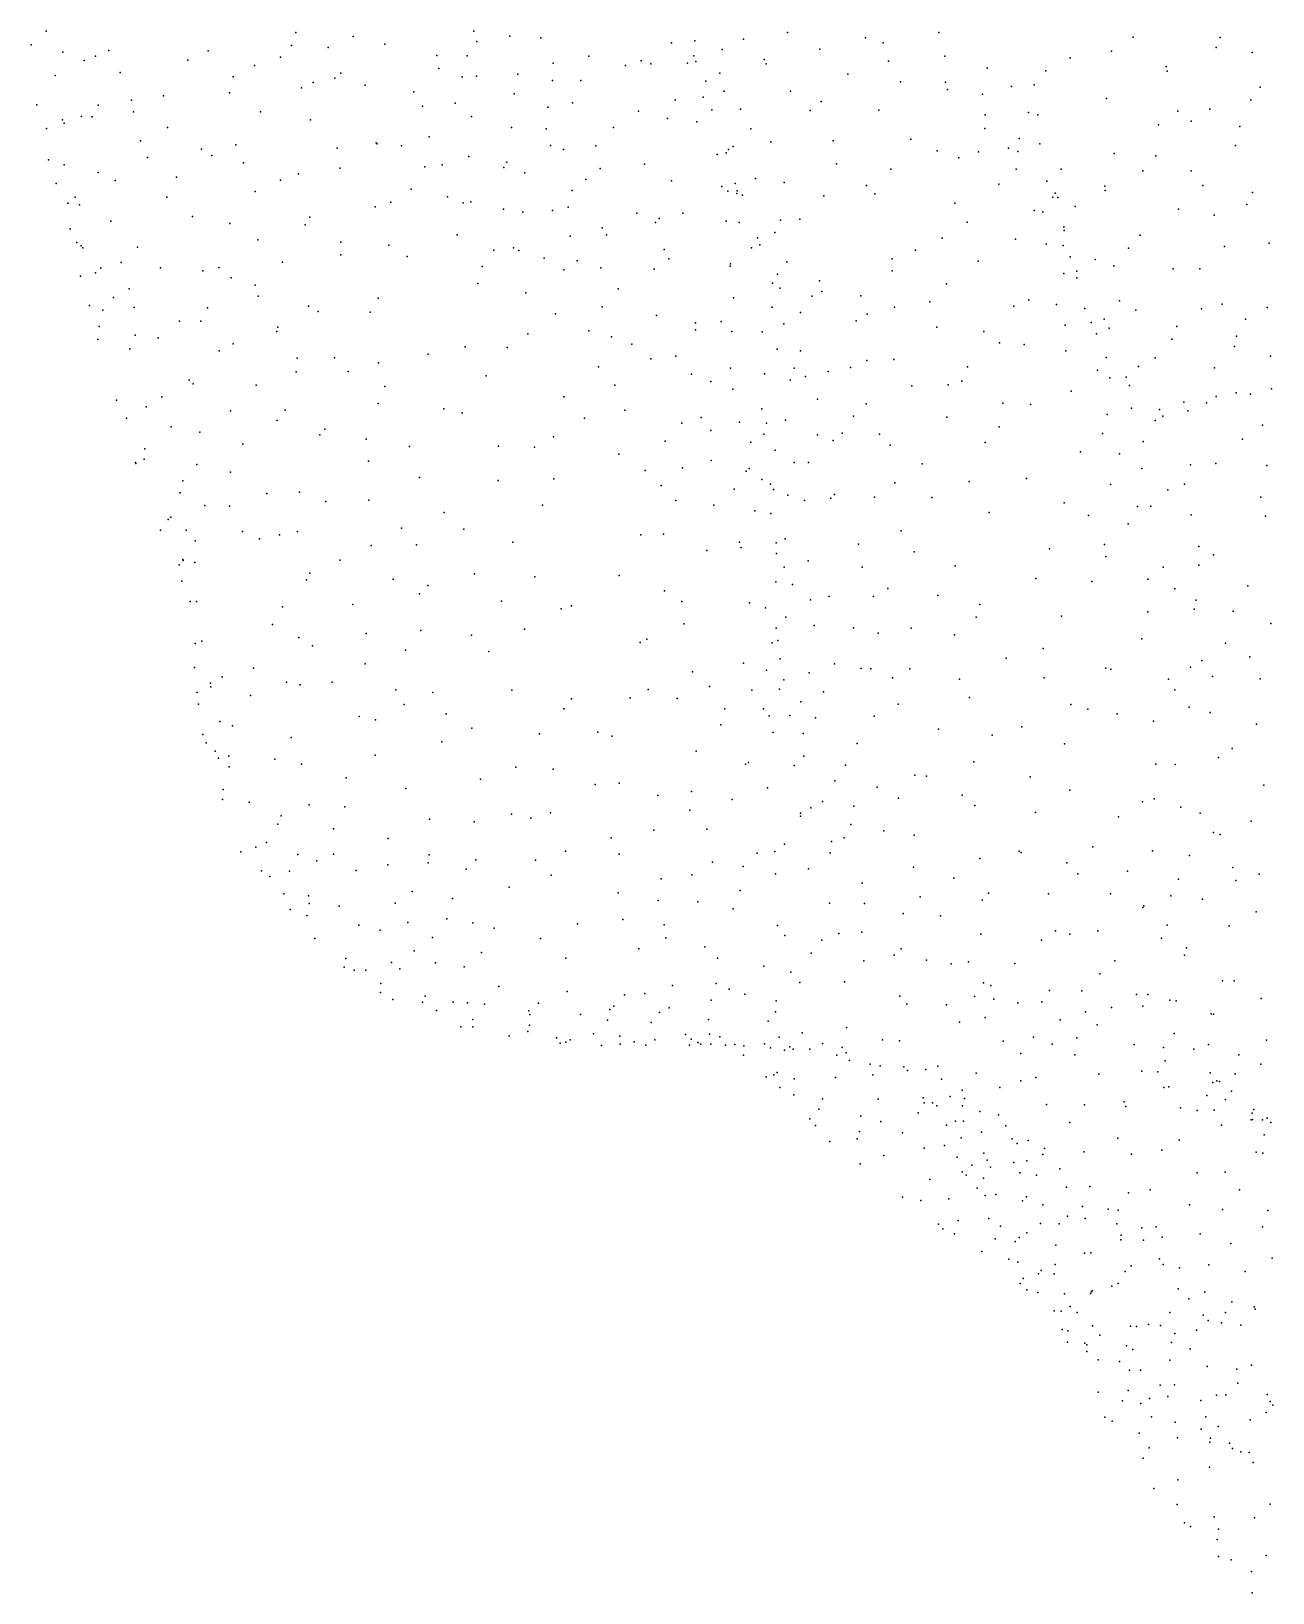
# Model space of a CAD drawing. Header units: metres. Extents: x -25 to 25, y -27.8 to 27.8.
# Drawn here: x -4.417 to -1.952, y -12.569 to -9.468 of the extents above; entities that cross this region are included whole.
import ezdxf

# ---------------------------------------------------------------- set-up
doc = ezdxf.new("R2010")
doc.units = ezdxf.units.M

msp = doc.modelspace()

# ---------------------------------------------------------------- linework, layer by layer
for p in [(-4.3876, -9.4683, 20.7551), (-3.8917, -9.4708, 19.3199), (-3.7782, -9.4786, 19.1285), (-3.5387, -9.4685, 21.5675), (-3.4673, -9.4782, 21.642), (-3.4056, -9.4817, 21.7058), (-3.0997, -9.4876, 17.2852), (-3.0029, -9.4841, 22.0838), (-2.9158, -9.4708, 22.1045), (-2.7607, -9.4814, 22.0774), (-2.615, -9.4711, 16.3573), (-2.2295, -9.4799, 15.8585), (-2.0563, -9.4809, 22.8382), (-4.4174, -9.4954, 20.4163), (-4.3548, -9.5098, 20.2277), (-4.2895, -9.5175, 20.0811), (-4.2635, -9.5068, 21.0222), (-4.066, -9.5072, 19.7431), (-3.9003, -9.4968, 21.3434), (-3.8278, -9.5005, 19.2377), (-3.7149, -9.4938, 19.0415), (-3.6117, -9.5167, 18.8338), (-3.5519, -9.5172, 18.6801), (-3.5324, -9.4887, 18.5625), (-3.3104, -9.518, 21.8025), (-3.1462, -9.4916, 22.0077), (-3.1017, -9.5173, 17.4677), (-3.0456, -9.5044, 16.9976), (-2.8515, -9.5039, 22.05), (-2.7259, -9.4914, 16.4776), (-2.6031, -9.5181, 22.0262), (-2.2724, -9.5076, 15.9465), (-2.0642, -9.5003, 15.6709), (-1.9929, -9.5103, 15.6099), (-4.3121, -9.5264, 20.9044), (-4.1065, -9.5258, 21.1903), (-3.9738, -9.5362, 19.5919), (-3.9226, -9.5197, 19.4758), (-3.6079, -9.542, 21.4567), (-3.3811, -9.5319, 18.0897), (-3.2376, -9.5366, 17.8608), (-3.2065, -9.5269, 21.9054), (-3.1867, -9.5331, 17.772), (-3.1145, -9.5315, 17.6209), (-3.0976, -9.5282, 17.3757), (-2.9621, -9.5245, 16.7858), (-2.9583, -9.5329, 21.9937), (-2.7153, -9.5278, 22.0027), (-2.5194, -9.5414, 22.1239), (-2.4025, -9.5469, 22.3919), (-2.3543, -9.5212, 22.5389), (-2.1637, -9.5383, 22.7607), (-2.1614, -9.5479, 15.8294), (-4.3697, -9.556, 20.7594), (-4.2407, -9.5501, 19.9763), (-4.0162, -9.5586, 21.242), (-3.881, -9.5804, 21.3262), (-3.8576, -9.5702, 19.4094), (-3.8145, -9.5614, 19.2991), (-3.8023, -9.5517, 21.3692), (-3.7542, -9.5751, 19.221), (-3.5614, -9.5587, 18.769), (-3.5335, -9.5573, 21.5095), (-3.4513, -9.5536, 18.355), (-3.3824, -9.5659, 21.6533), (-3.3258, -9.5659, 21.7167), (-3.0775, -9.5673, 17.1475), (-3.0501, -9.5518, 21.9595), (-2.7958, -9.5536, 21.974), (-2.6913, -9.5685, 16.4808), (-2.6018, -9.5692, 21.9529), (-2.4707, -9.5781, 22.2092), (-2.4257, -9.5749, 16.2367), (-1.9769, -9.5792, 22.906), (-4.2182, -9.6055, 21.0455), (-4.1546, -9.5967, 19.8639), (-4.024, -9.5909, 19.7081), (-3.6579, -9.5885, 19.0567), (-3.5754, -9.6114, 18.8717), (-3.4583, -9.5929, 18.4692), (-3.3423, -9.6102, 18.072), (-3.1387, -9.6043, 21.8235), (-3.0831, -9.5995, 17.5733), (-3.0415, -9.5875, 17.0563), (-2.9096, -9.587, 16.73), (-2.8486, -9.6079, 16.6746), (-2.5982, -9.5837, 16.4026), (-2.5283, -9.5931, 22.0466), (-2.2824, -9.6018, 16.0557), (-1.9958, -9.6042, 15.6815), (-4.406, -9.6145, 20.3855), (-4.3175, -9.6375, 20.8417), (-4.2962, -9.6385, 20.1027), (-4.2845, -9.615, 20.9261), (-4.2146, -9.6283, 19.9419), (-3.9618, -9.6284, 21.2465), (-3.6403, -9.6172, 21.4136), (-3.5428, -9.6379, 21.45), (-3.3915, -9.619, 18.2116), (-3.2116, -9.6272, 21.7512), (-3.1539, -9.6415, 17.8076), (-3.0658, -9.6246, 17.2917), (-3.0087, -9.6232, 16.9636), (-2.8704, -9.6259, 21.8786), (-2.7343, -9.6248, 16.5653), (-2.523, -9.6346, 16.3864), (-2.4368, -9.6299, 16.3035), (-2.4188, -9.6345, 22.307), (-2.1408, -9.627, 15.875), (-2.0769, -9.6228, 15.7946), (-4.3872, -9.6613, 20.6158), (-4.3552, -9.6439, 20.7299), (-4.3522, -9.6508, 20.2625), (-4.1471, -9.6594, 21.0906), (-3.8628, -9.6441, 19.5242), (-3.4637, -9.6592, 18.6099), (-3.3947, -9.6623, 21.5523), (-3.2612, -9.6597, 17.9863), (-3.0958, -9.6483, 17.693), (-2.9884, -9.6623, 21.8231), (-2.5239, -9.6617, 21.9556), (-2.1788, -9.6542, 22.7364), (-2.114, -9.6467, 22.7903), (-2.0171, -9.6575, 22.8628), (-4.2002, -9.6856, 21.0145), (-4.0792, -9.7022, 21.1265), (-4.0108, -9.6941, 21.1848), (-3.81, -9.7007, 19.4809), (-3.7324, -9.6902, 21.3348), (-3.7306, -9.692, 19.3396), (-3.6823, -9.6956, 19.2629), (-3.627, -9.6782, 19.0816), (-3.3864, -9.695, 18.366), (-3.3606, -9.703, 18.2658), (-3.2962, -9.6958, 21.6135), (-3.033, -9.7031, 17.2703), (-3.0235, -9.697, 17.1323), (-2.9488, -9.6877, 16.8957), (-2.825, -9.6856, 16.7117), (-2.6704, -9.6825, 21.8194), (-2.477, -9.7006, 21.8824), (-2.4557, -9.6814, 22.0808), (-2.4147, -9.6921, 22.1953), (-2.0259, -9.6955, 15.7986), (-4.3831, -9.7234, 20.4058), (-4.3521, -9.7337, 20.6553), (-4.1862, -9.7191, 19.9183), (-4.0589, -9.7152, 19.7753), (-3.9962, -9.7298, 19.7168), (-3.6013, -9.7335, 21.3714), (-3.5484, -9.7173, 18.9156), (-3.4731, -9.7285, 18.7427), (-3.1994, -9.732, 17.96), (-3.0551, -9.7128, 21.7533), (-3.0373, -9.7098, 17.404), (-2.8185, -9.7318, 21.787), (-2.6186, -9.7059, 16.5258), (-2.5753, -9.7199, 21.8075), (-2.5361, -9.7076, 16.4637), (-2.458, -9.7071, 21.9833), (-2.2669, -9.7114, 16.159), (-2.1839, -9.716, 16.0396), (-4.2843, -9.7491, 20.0972), (-4.2507, -9.7647, 20.8899), (-4.1289, -9.7584, 21.0517), (-3.9221, -9.7637, 19.647), (-3.8866, -9.7512, 21.2316), (-3.8038, -9.7405, 21.2724), (-3.6359, -9.7375, 19.2013), (-3.4787, -9.7392, 21.4268), (-3.4375, -9.7495, 18.6029), (-3.3163, -9.7625, 18.2208), (-3.2877, -9.741, 18.1346), (-3.1461, -9.7656, 21.6432), (-2.9792, -9.7609, 17.0601), (-2.7106, -9.742, 16.6403), (-2.4616, -9.7424, 16.4304), (-2.4006, -9.7661, 21.8335), (-2.3722, -9.7423, 22.3754), (-2.2102, -9.7452, 22.6778), (-2.1142, -9.7458, 15.9654), (-4.3679, -9.7707, 20.476), (-3.9726, -9.7866, 21.1599), (-3.6627, -9.782, 19.3386), (-3.5905, -9.7973, 19.139), (-3.3431, -9.7847, 18.3355), (-3.046, -9.7768, 21.6878), (-3.0339, -9.7861, 17.6992), (-3.0198, -9.7707, 17.5252), (-3.0164, -9.7908, 17.6132), (-3.0154, -9.785, 17.3556), (-3.0053, -9.7935, 17.2456), (-2.9224, -9.7684, 21.727), (-2.8432, -9.7952, 16.836), (-2.759, -9.7749, 16.7136), (-2.7424, -9.791, 21.7289), (-2.4961, -9.7718, 21.7991), (-2.3885, -9.7976, 22.0749), (-2.384, -9.7901, 21.9248), (-2.2856, -9.776, 16.2581), (-2.2846, -9.7844, 22.5744), (-2.0912, -9.7744, 22.7873), (-1.9923, -9.7883, 22.8637), (-4.345, -9.8099, 20.5882), (-4.3304, -9.798, 20.2623), (-4.3216, -9.8131, 20.6708), (-4.1482, -9.7979, 19.8822), (-3.7341, -9.8172, 21.2612), (-3.7036, -9.8076, 19.4333), (-3.5597, -9.8089, 19.0588), (-3.5445, -9.8073, 21.3564), (-3.4797, -9.8217, 18.8602), (-3.441, -9.8278, 18.7188), (-3.3824, -9.824, 18.5124), (-3.3509, -9.8174, 18.4158), (-2.5832, -9.8098, 21.7098), (-2.4261, -9.824, 21.7223), (-2.4088, -9.8271, 16.4635), (-2.3791, -9.7987, 22.2837), (-2.3445, -9.8161, 22.4071), (-2.1394, -9.8214, 16.0859), (-2.0032, -9.8125, 15.8796), (-4.259, -9.8453, 20.0666), (-4.0974, -9.8361, 21.0326), (-4.0229, -9.8503, 19.7589), (-3.8731, -9.8526, 21.1896), (-3.8643, -9.8376, 19.6023), (-3.2839, -9.8587, 18.3126), (-3.2151, -9.8295, 18.1139), (-3.1775, -9.8484, 21.563), (-3.1707, -9.84, 18.0403), (-3.1234, -9.8295, 17.9511), (-3.0372, -9.8453, 17.8267), (-3.0114, -9.8479, 21.6468), (-2.9296, -9.8433, 17.0524), (-2.8913, -9.8417, 16.9535), (-2.5587, -9.8472, 16.6046), (-2.3669, -9.8567, 21.8694), (-2.0681, -9.8333, 15.9949), (-4.3401, -9.8607, 20.3789), (-4.3269, -9.8877, 20.518), (-3.9676, -9.8828, 19.6993), (-3.8027, -9.8869, 19.5505), (-3.5716, -9.8726, 19.1809), (-3.347, -9.8754, 21.4229), (-3.2752, -9.8724, 21.4753), (-2.9755, -9.8785, 17.5062), (-2.9408, -9.8681, 17.1348), (-2.6087, -9.8794, 16.6704), (-2.4627, -9.8809, 21.6725), (-2.3662, -9.8637, 22.1816), (-2.215, -9.8735, 22.6039), (-1.9589, -9.8892, 22.839), (-4.3181, -9.8945, 20.3028), (-4.3152, -9.8987, 20.6072), (-4.2062, -9.8969, 19.9705), (-3.8024, -9.9124, 21.1876), (-3.7074, -9.8933, 19.4475), (-3.6712, -9.9154, 21.2316), (-3.4991, -9.9032, 18.9979), (-3.4599, -9.8986, 21.3283), (-3.449, -9.9035, 18.8454), (-3.3988, -9.9189, 18.7176), (-3.1604, -9.9015, 18.1234), (-3.1516, -9.9205, 21.5233), (-2.9872, -9.8981, 17.6979), (-2.9704, -9.8923, 17.4211), (-2.7076, -9.9202, 21.65), (-2.6617, -9.9033, 16.7426), (-2.4017, -9.8914, 16.5234), (-2.3684, -9.894, 21.7829), (-2.3544, -9.9161, 22.0711), (-2.3046, -9.9216, 16.4575), (-2.2383, -9.899, 16.3442), (-2.0478, -9.8957, 22.7678), (-4.2896, -9.9481, 20.165), (-4.2789, -9.9387, 20.6936), (-4.2391, -9.9274, 20.0474), (-4.1606, -9.9382, 20.8984), (-4.0766, -9.944, 19.8227), (-4.0449, -9.9375, 21.0143), (-3.9182, -9.9267, 21.1222), (-3.5218, -9.9356, 21.2686), (-3.3599, -9.9419, 18.6428), (-3.3336, -9.9239, 18.5494), (-3.2862, -9.9378, 21.4154), (-3.1801, -9.9406, 18.2323), (-3.0293, -9.9349, 21.5792), (-3.0289, -9.9299, 17.9149), (-2.9357, -9.9504, 21.6063), (-2.9172, -9.9261, 17.224), (-2.7077, -9.9442, 16.8351), (-2.5367, -9.9247, 21.6587), (-2.3672, -9.9492, 21.6915), (-2.3408, -9.9447, 22.1926), (-2.2679, -9.9339, 22.4705), (-2.1497, -9.9402, 16.2479), (-2.097, -9.9403, 16.1633), (-4.3197, -9.9546, 20.3946), (-4.2232, -9.98, 20.7751), (-4.0202, -9.9578, 19.7531), (-3.9729, -9.9722, 21.0534), (-3.5308, -9.9692, 19.162), (-3.2518, -9.9798, 18.4694), (-2.9453, -9.9685, 17.5275), (-2.9311, -9.9787, 17.3772), (-2.8523, -9.9642, 17.0843), (-2.5998, -9.9698, 16.7523), (-2.3411, -9.9578, 16.5334), (-4.3019, -10.0129, 20.3313), (-4.2542, -9.9969, 20.1037), (-3.9665, -9.9942, 19.696), (-3.8667, -10.0144, 19.6005), (-3.7282, -9.9986, 21.1721), (-3.4352, -9.9879, 18.895), (-3.0231, -9.9978, 18.011), (-2.8674, -9.9944, 17.1636), (-2.8474, -9.9854, 21.6163), (-2.7702, -9.9936, 16.9632), (-2.6327, -10.0056, 21.6319), (-2.4663, -10.0139, 16.6903), (-2.4363, -10.0018, 21.6458), (-2.3815, -10.0112, 16.617), (-2.2565, -10.0034, 16.4961), (-2.0524, -10.0101, 22.6894), (-4.2755, -10.022, 20.6179), (-4.2131, -10.0166, 20.0199), (-4.123, -10.0437, 20.8725), (-4.0808, -10.044, 19.8304), (-4.0675, -10.0176, 20.9424), (-3.8475, -10.0249, 21.1032), (-3.7444, -10.0259, 19.4864), (-3.3761, -10.0296, 21.2828), (-3.2834, -10.0157, 18.5873), (-3.1755, -10.0329, 18.3978), (-3.0473, -10.0448, 18.1541), (-2.9458, -10.016, 17.6907), (-2.89, -10.0269, 17.313), (-2.7795, -10.0436, 17.0518), (-2.7574, -10.0303, 21.6159), (-2.7032, -10.0163, 16.9069), (-2.3254, -10.0187, 22.0966), (-2.2871, -10.0399, 22.3029), (-2.2242, -10.022, 22.4554), (-2.0932, -10.0193, 16.2552), (-2.0061, -10.0403, 16.1475), (-1.9634, -10.0171, 16.061), (-4.2826, -10.0543, 20.5332), (-4.2108, -10.0718, 20.717), (-3.9297, -10.0645, 21.0298), (-3.9279, -10.056, 19.6421), (-3.4311, -10.0694, 18.9355), (-3.3104, -10.0633, 18.6995), (-3.265, -10.0754, 21.3258), (-3.0984, -10.0614, 21.455), (-3.0981, -10.0471, 18.2526), (-3.0259, -10.0643, 21.5075), (-2.9661, -10.0652, 17.8599), (-2.9226, -10.0496, 17.5455), (-2.6193, -10.0561, 16.8554), (-2.5255, -10.0648, 16.7832), (-2.3641, -10.0521, 21.6682), (-2.3124, -10.0467, 21.9829), (-2.3019, -10.0694, 21.891), (-2.2769, -10.0581, 16.5717), (-2.1428, -10.0543, 22.557), (-2.0238, -10.074, 16.223), (-4.2851, -10.0804, 20.4399), (-4.2218, -10.099, 20.0637), (-4.1651, -10.0773, 20.7924), (-4.0439, -10.103, 19.7791), (-4.0162, -10.0892, 20.9347), (-3.5556, -10.0948, 19.1757), (-3.4724, -10.0961, 19.0774), (-3.2245, -10.0895, 18.5925), (-2.9359, -10.0995, 17.7542), (-2.8896, -10.1031, 17.4385), (-2.4945, -10.0872, 21.6448), (-2.4457, -10.09, 16.7402), (-2.3627, -10.1027, 16.6851), (-2.1527, -10.0796, 16.4546), (-2.0279, -10.0944, 22.6533), (-3.8894, -10.1174, 19.587), (-3.8155, -10.1167, 21.0654), (-3.7277, -10.1267, 21.102), (-3.6292, -10.1093, 19.3055), (-3.2911, -10.135, 21.2676), (-3.187, -10.1187, 21.3546), (-3.1376, -10.1132, 18.481), (-3.029, -10.137, 18.2598), (-2.9022, -10.137, 17.5585), (-2.7904, -10.1362, 21.5934), (-2.7584, -10.122, 17.1017), (-2.7044, -10.12, 21.6204), (-2.5585, -10.1349, 16.872), (-2.2831, -10.1159, 22.0627), (-2.2189, -10.1341, 22.3242), (-2.1857, -10.1168, 22.4111), (-2.0675, -10.1366, 16.3887), (-1.9565, -10.1137, 16.179), (-4.104, -10.1611, 19.8729), (-4.0957, -10.1683, 20.8159), (-3.8915, -10.1446, 21.0108), (-3.7878, -10.144, 19.4749), (-3.5142, -10.1526, 21.1646), (-3.1062, -10.149, 21.3969), (-3.0677, -10.1636, 18.433), (-2.961, -10.1485, 17.885), (-2.9106, -10.1609, 17.6776), (-2.8801, -10.1538, 21.5572), (-2.8346, -10.1437, 17.3396), (-2.5695, -10.1633, 21.6363), (-2.2999, -10.1413, 21.8459), (-2.2758, -10.1566, 21.9614), (-2.2428, -10.1554, 16.6312), (-4.2479, -10.2008, 20.4444), (-4.1582, -10.1944, 19.9542), (-3.9708, -10.1709, 19.6598), (-3.715, -10.174, 19.381), (-3.3598, -10.1944, 18.9338), (-3.2587, -10.1709, 18.7532), (-3.0245, -10.1789, 18.3382), (-2.8563, -10.1987, 17.487), (-2.6685, -10.1726, 17.028), (-2.5965, -10.1705, 16.9398), (-2.3521, -10.1829, 16.746), (-2.2365, -10.1717, 22.1859), (-2.0645, -10.1938, 16.4665), (-2.0246, -10.1866, 22.5956), (-1.9964, -10.1891, 16.3562), (-1.9547, -10.1781, 16.2673), (-4.1893, -10.2143, 20.0388), (-4.0217, -10.2218, 20.8576), (-3.9129, -10.2206, 20.959), (-3.7286, -10.2077, 21.0547), (-3.598, -10.2182, 21.1022), (-3.5616, -10.2263, 19.1956), (-3.2389, -10.2207, 21.2519), (-2.9669, -10.2182, 21.4728), (-2.7597, -10.2082, 17.2265), (-2.4882, -10.2065, 21.6467), (-2.4328, -10.2095, 16.8232), (-2.2807, -10.229, 16.7322), (-2.2323, -10.2168, 22.0853), (-2.177, -10.2191, 22.2896), (-2.1287, -10.2049, 16.5641), (-2.1208, -10.2218, 22.4169), (-2.0839, -10.2061, 22.5079), (-4.2285, -10.2368, 20.1522), (-4.1395, -10.2538, 20.6718), (-3.9287, -10.2415, 19.5883), (-3.8344, -10.2586, 20.9819), (-3.3187, -10.2366, 21.2051), (-3.1252, -10.2463, 18.6497), (-3.0872, -10.2356, 21.3802), (-3.0677, -10.2614, 18.5807), (-3.0108, -10.2445, 18.4374), (-2.9573, -10.2464, 18.103), (-2.9197, -10.2406, 17.773), (-2.7844, -10.2324, 17.3101), (-2.5993, -10.2346, 17.0064), (-2.495, -10.2538, 16.9142), (-2.1853, -10.2414, 22.2015), (-2.1706, -10.2325, 16.6357), (-1.9724, -10.2508, 16.4107), (-4.0826, -10.2644, 20.7551), (-3.9973, -10.2882, 19.6477), (-3.8442, -10.2698, 19.4753), (-3.752, -10.2784, 19.3644), (-3.6665, -10.2929, 19.269), (-3.4895, -10.2921, 19.0951), (-3.38, -10.2735, 18.9936), (-3.1587, -10.282, 21.3058), (-2.9887, -10.2841, 18.3661), (-2.9628, -10.2681, 18.2221), (-2.8558, -10.2695, 17.5447), (-2.8248, -10.2807, 21.5583), (-2.807, -10.2661, 17.39), (-2.733, -10.2684, 21.5921), (-2.7115, -10.2901, 17.1941), (-2.5232, -10.2852, 21.6417), (-2.2901, -10.2669, 21.8021), (-2.2093, -10.2827, 21.9932), (-2.0119, -10.2782, 16.5101), (-4.2102, -10.3243, 20.2096), (-4.1929, -10.3177, 20.0993), (-4.1921, -10.2973, 20.5096), (-3.7478, -10.3217, 20.9956), (-3.4177, -10.2942, 21.1473), (-3.2508, -10.3084, 21.2197), (-3.067, -10.3207, 21.3793), (-2.9399, -10.3, 17.9141), (-2.9026, -10.3244, 21.4977), (-2.8742, -10.3246, 17.6262), (-2.3339, -10.3032, 21.7029), (-2.2564, -10.3071, 16.7652), (-4.2099, -10.3269, 20.3586), (-4.0883, -10.3287, 20.6934), (-4.0219, -10.3441, 20.7691), (-3.6467, -10.3542, 21.0211), (-3.198, -10.3403, 18.8019), (-3.1239, -10.3353, 18.7201), (-2.9978, -10.342, 18.5203), (-2.9918, -10.3363, 21.4364), (-2.6485, -10.3274, 17.1431), (-2.2118, -10.3366, 21.8778), (-2.1152, -10.3291, 22.3215), (-2.0649, -10.3267, 22.4222), (-1.9639, -10.3305, 22.5454), (-4.1217, -10.3847, 20.5687), (-4.1165, -10.3613, 19.9244), (-3.9498, -10.3862, 20.8231), (-3.8849, -10.3835, 19.4457), (-3.4905, -10.3607, 21.079), (-3.3795, -10.3572, 19.0067), (-3.1664, -10.37, 21.2771), (-3.0215, -10.3773, 18.6205), (-2.9669, -10.3581, 18.3311), (-2.9491, -10.3679, 18.192), (-2.9431, -10.3782, 17.9607), (-2.7025, -10.3653, 17.2432), (-2.5548, -10.3623, 17.0577), (-2.4408, -10.3565, 16.94), (-2.2743, -10.368, 21.786), (-2.1601, -10.379, 22.0919), (-2.1275, -10.3674, 16.7186), (-4.0727, -10.4102, 19.7596), (-4.0234, -10.4111, 19.6443), (-3.8322, -10.4021, 19.3619), (-3.7467, -10.3992, 19.2713), (-3.4023, -10.4092, 21.1072), (-3.1371, -10.4, 18.7798), (-3.062, -10.4095, 18.7132), (-2.9147, -10.3893, 17.7719), (-2.8819, -10.4, 17.6838), (-2.8294, -10.3957, 21.5435), (-2.8225, -10.3883, 17.5094), (-2.7432, -10.3935, 21.5794), (-2.6293, -10.3942, 21.6231), (-2.366, -10.4047, 16.9136), (-2.2203, -10.412, 16.8066), (-2.1941, -10.4112, 21.8426), (-1.9756, -10.3937, 16.599), (-4.1457, -10.438, 20.053), (-4.1399, -10.4334, 20.4469), (-3.5971, -10.4239, 21.0118), (-2.9805, -10.4206, 18.5543), (-2.949, -10.4261, 18.4696), (-2.5154, -10.4236, 21.6421), (-2.3178, -10.4299, 21.7004), (-2.239, -10.4467, 21.7656), (-2.1138, -10.4283, 22.1876), (-1.9666, -10.4309, 22.4549), (-4.1604, -10.459, 20.2122), (-4.1098, -10.4591, 19.9152), (-4.092, -10.48, 20.5354), (-3.9981, -10.4616, 19.569), (-3.9644, -10.4761, 20.735), (-3.9245, -10.4685, 19.4503), (-3.8885, -10.4614, 20.8314), (-3.6824, -10.4552, 19.1795), (-3.5583, -10.4572, 19.095), (-3.2069, -10.4684, 18.8751), (-3.162, -10.467, 21.255), (-2.9203, -10.4761, 17.7964), (-2.69, -10.4602, 17.2985), (-3.7423, -10.4895, 20.9173), (-3.6522, -10.4882, 20.9743), (-3.4611, -10.4827, 21.0422), (-3.0755, -10.4995, 18.7434), (-3.0107, -10.4826, 21.3857), (-3.0074, -10.4933, 18.6396), (-2.9381, -10.4844, 18.363), (-2.9376, -10.5051, 18.1745), (-2.7745, -10.4865, 21.5517), (-2.6643, -10.5017, 21.5942), (-2.3952, -10.4961, 21.6511), (-2.2859, -10.4875, 16.9063), (-2.0991, -10.4915, 16.7717), (-2.0698, -10.5081, 22.2072), (-4.1239, -10.5279, 20.2869), (-4.1163, -10.5174, 20.3915), (-4.1157, -10.5192, 19.9799), (-4.0928, -10.5235, 19.8603), (-3.8037, -10.5186, 19.2785), (-2.9225, -10.5327, 21.4337), (-2.8747, -10.5202, 17.6832), (-2.7673, -10.5322, 17.4481), (-2.5827, -10.53, 17.2022), (-2.2838, -10.5113, 21.6769), (-2.1694, -10.5323, 16.8457), (-2.0991, -10.5288, 22.0997), (-4.1181, -10.5601, 20.1271), (-3.8707, -10.5577, 19.3398), (-3.8642, -10.5441, 20.795), (-3.6984, -10.5564, 19.166), (-3.63, -10.5691, 19.1141), (-3.5371, -10.546, 19.0596), (-3.4172, -10.5516, 18.9882), (-3.2502, -10.549, 21.1555), (-2.9386, -10.5618, 18.3162), (-2.9055, -10.5671, 17.7766), (-2.4226, -10.5548, 17.0566), (-2.3114, -10.5611, 16.9733), (-2.2004, -10.556, 21.7296), (-2.0014, -10.5693, 16.75), (-4.1019, -10.6003, 19.9266), (-4.0889, -10.6003, 20.3792), (-3.6464, -10.5851, 20.928), (-3.4837, -10.5999, 19.0093), (-3.1598, -10.5796, 18.8224), (-3.1255, -10.6006, 21.2419), (-2.9913, -10.6036, 18.5689), (-2.8701, -10.5974, 21.4497), (-2.8328, -10.5909, 17.627), (-2.7448, -10.5907, 21.5321), (-2.7163, -10.5748, 17.3922), (-2.6173, -10.5886, 21.5959), (-2.1462, -10.5755, 21.8465), (-2.1044, -10.598, 21.9903), (-3.9182, -10.6115, 20.6927), (-3.7787, -10.6068, 20.8284), (-3.3648, -10.6155, 21.0575), (-3.3448, -10.6095, 18.9472), (-2.9594, -10.6132, 18.4718), (-2.9188, -10.6315, 17.8603), (-2.5407, -10.6319, 21.6019), (-2.5334, -10.6065, 17.1982), (-2.3713, -10.6299, 17.0599), (-2.2003, -10.6214, 16.928), (-2.1083, -10.6158, 16.852), (-2.0305, -10.6196, 22.1625), (-3.938, -10.646, 19.3984), (-3.7521, -10.6639, 19.1905), (-3.644, -10.6583, 19.1053), (-3.4381, -10.6553, 21.0031), (-3.1216, -10.6453, 18.7807), (-2.9382, -10.6533, 21.379), (-2.8627, -10.6481, 17.71), (-2.7846, -10.6532, 21.4862), (-2.7359, -10.6638, 17.475), (-2.6698, -10.6538, 21.5522), (-1.9558, -10.6442, 22.2704), (-4.0916, -10.6842, 19.813), (-4.0789, -10.6796, 20.2668), (-3.8861, -10.6721, 19.3191), (-3.8586, -10.6889, 20.6909), (-3.6745, -10.697, 20.8509), (-3.543, -10.6673, 19.0391), (-3.2079, -10.6821, 21.144), (-3.1951, -10.6754, 18.8516), (-2.9458, -10.6828, 18.3503), (-2.9349, -10.6782, 18.2154), (-2.5841, -10.6668, 17.2839), (-2.4081, -10.6938, 17.1324), (-2.2117, -10.6747, 21.6644), (-2.046, -10.6835, 22.0627), (-3.754, -10.7243, 20.7587), (-3.5089, -10.6996, 20.9462), (-3.0031, -10.7228, 18.5787), (-2.9303, -10.7142, 18.019), (-2.8226, -10.7245, 17.6661), (-2.4811, -10.713, 21.5824), (-2.0927, -10.7179, 16.8689), (-1.9977, -10.7102, 22.1261), (-4.093, -10.7318, 20.017), (-4.038, -10.7502, 20.3295), (-3.9757, -10.7328, 20.4893), (-3.1046, -10.7403, 21.1962), (-2.9573, -10.7367, 21.3237), (-2.9228, -10.7564, 18.0944), (-2.8727, -10.7424, 21.3845), (-2.7691, -10.7337, 17.5571), (-2.7503, -10.7345, 21.4572), (-2.7072, -10.7524, 17.4696), (-2.6724, -10.7345, 21.5012), (-2.5742, -10.7548, 17.3255), (-2.4058, -10.7521, 21.5792), (-2.2837, -10.7329, 17.0571), (-2.2739, -10.735, 21.6332), (-2.1593, -10.7548, 21.7036), (-2.1157, -10.7307, 21.8354), (-2.0719, -10.7493, 21.9293), (-1.9773, -10.754, 16.7801), (-4.0878, -10.781, 19.9058), (-4.0614, -10.7631, 20.2195), (-4.061, -10.7702, 19.6476), (-3.9821, -10.7876, 19.4573), (-3.9106, -10.7606, 19.3535), (-3.8835, -10.7662, 20.6025), (-3.8199, -10.7608, 19.2556), (-3.6935, -10.776, 19.1374), (-3.62, -10.781, 20.8348), (-3.463, -10.7768, 18.9968), (-3.1925, -10.7755, 21.1076), (-3.0706, -10.7695, 18.7063), (-2.9864, -10.777, 18.5159), (-2.9318, -10.7748, 18.2714), (-2.8441, -10.7798, 17.7521), (-2.1464, -10.7761, 16.9397), (-4.0851, -10.8042, 19.8032), (-3.6771, -10.805, 20.7752), (-3.36, -10.8139, 20.9803), (-3.3445, -10.7937, 18.9464), (-3.2282, -10.7917, 18.8908), (-3.1349, -10.7934, 18.7739), (-3.0404, -10.8137, 21.2149), (-2.9632, -10.8137, 18.4311), (-2.8893, -10.7999, 17.9218), (-2.6959, -10.8043, 21.4479), (-2.5542, -10.7913, 21.5198), (-2.353, -10.8052, 17.1522), (-2.3194, -10.8145, 21.5869), (-2.1179, -10.8103, 21.7803), (-4.043, -10.8389, 19.5805), (-4.018, -10.8477, 20.2454), (-3.7661, -10.829, 19.2058), (-3.734, -10.8354, 20.7026), (-3.5933, -10.824, 19.0823), (-3.5425, -10.8519, 20.845), (-3.0482, -10.8457, 18.6687), (-2.9521, -10.8274, 21.2765), (-2.9109, -10.8268, 18.0379), (-2.8601, -10.8319, 17.8217), (-2.7438, -10.828, 17.5557), (-2.4502, -10.8497, 17.2648), (-2.2609, -10.8236, 17.0818), (-2.189, -10.8385, 17.0137), (-2.0761, -10.8212, 21.8644), (-1.9842, -10.8445, 22.0246), (-4.0766, -10.865, 19.8657), (-4.0703, -10.8811, 19.9601), (-3.9015, -10.871, 20.4498), (-3.6019, -10.879, 20.7815), (-3.4081, -10.8632, 18.9801), (-3.292, -10.8603, 18.929), (-3.2641, -10.868, 21.0129), (-2.9444, -10.8607, 18.3374), (-2.8845, -10.8629, 21.3125), (-2.7776, -10.8828, 17.6586), (-2.6156, -10.8544, 21.4604), (-2.509, -10.8661, 17.3292), (-4.0521, -10.8979, 19.6755), (-4.0453, -10.9118, 20.0357), (-4.0251, -10.9075, 20.1436), (-3.9336, -10.9137, 20.3367), (-3.7346, -10.9057, 20.6441), (-3.097, -10.8979, 21.1216), (-2.8834, -10.9076, 18.0204), (-2.3655, -10.8833, 21.5443), (-2.0599, -10.9104, 21.8723), (-2.0327, -10.8926, 16.8462), (-4.0245, -10.929, 19.5989), (-3.8809, -10.9235, 19.3369), (-3.4549, -10.9293, 19.0286), (-3.3811, -10.9334, 20.9042), (-2.9991, -10.9237, 18.5365), (-2.9932, -10.9204, 21.1848), (-2.9027, -10.9261, 18.2475), (-2.8007, -10.9254, 17.7579), (-2.5455, -10.9189, 17.4011), (-2.1845, -10.9238, 17.0395), (-2.1455, -10.9243, 21.6907), (-4.036, -10.9736, 19.9554), (-3.7917, -10.9507, 19.2587), (-3.6733, -10.9717, 19.1655), (-3.5255, -10.9536, 20.781), (-3.2977, -10.9639, 20.9371), (-3.2501, -10.9611, 18.9429), (-2.9554, -10.9708, 18.4442), (-2.8215, -10.9568, 17.8681), (-2.7374, -10.9692, 21.3244), (-2.6626, -10.9456, 21.3775), (-2.6394, -10.9475, 17.5172), (-2.434, -10.9491, 17.3197), (-2.3548, -10.9751, 21.5202), (-1.9698, -10.9653, 16.7719), (-4.0373, -10.9937, 19.855), (-3.9844, -10.9994, 20.1033), (-3.8657, -11.0044, 20.3483), (-3.1733, -10.9858, 18.8649), (-3.1062, -10.9781, 21.0513), (-3.0254, -10.9941, 18.6215), (-2.8464, -10.9975, 18.053), (-2.7842, -11.0067, 17.7938), (-2.695, -10.9913, 17.6203), (-2.569, -10.9849, 21.3994), (-2.5438, -11.0056, 17.4644), (-2.2105, -10.9985, 17.0918), (-2.1875, -10.9923, 21.6258), (-3.9208, -11.0261, 20.2086), (-3.7949, -11.0086, 20.4434), (-3.6265, -11.0326, 20.6296), (-3.4639, -11.0227, 19.0797), (-3.4255, -11.0309, 20.8009), (-3.3865, -11.0201, 19.0351), (-3.1094, -11.0147, 18.7845), (-2.89, -11.0211, 21.1811), (-2.8897, -11.0269, 18.3212), (-2.869, -11.0104, 18.2246), (-2.4229, -11.0193, 21.4497), (-2.2582, -11.0281, 17.1666), (-2.1345, -11.0092, 21.7261), (-2.0959, -11.0212, 21.8034), (-1.995, -11.037, 21.9703), (-3.928, -11.0428, 19.4672), (-3.8172, -11.052, 19.3163), (-3.538, -11.0382, 20.7027), (-3.1812, -11.0546, 20.9552), (-3.0755, -11.0527, 21.0203), (-2.7896, -11.0431, 17.871), (-2.7241, -11.0558, 17.7268), (-2.6642, -11.0643, 21.2856), (-2.0694, -11.0596, 16.8831), (-2.0563, -11.0636, 21.8799), (-4.0013, -11.098, 19.7392), (-3.9714, -11.0883, 19.6021), (-3.95, -11.0794, 20.0656), (-3.7086, -11.0714, 20.4916), (-3.3567, -11.0963, 19.0633), (-3.2659, -11.0697, 18.9932), (-2.9411, -11.0971, 18.4596), (-2.9218, -11.0827, 21.1059), (-2.8311, -11.0999, 21.1539), (-2.8283, -11.0772, 18.1562), (-2.803, -11.0699, 17.9785), (-2.4554, -11.0961, 21.3977), (-2.4517, -11.0988, 17.45), (-2.3096, -11.088, 17.2701), (-2.1911, -11.0959, 17.1094), (-3.8881, -11.1029, 20.1568), (-3.8505, -11.1155, 19.4191), (-3.817, -11.1025, 20.2939), (-3.7092, -11.1234, 19.2651), (-3.6294, -11.1193, 19.2175), (-3.6275, -11.1037, 20.5478), (-3.5347, -11.1136, 19.1672), (-3.416, -11.1144, 20.7383), (-3.25, -11.1021, 20.879), (-3.0643, -11.1182, 18.7523), (-3.0034, -11.1266, 18.6366), (-2.9761, -11.1003, 18.546), (-2.6652, -11.128, 17.7227), (-2.5335, -11.1106, 17.5405), (-2.3608, -11.1198, 17.3674), (-2.1171, -11.1053, 21.7709), (-2.0315, -11.1288, 21.9275), (-3.9602, -11.1357, 19.882), (-3.9437, -11.147, 19.6641), (-3.9045, -11.1361, 19.5115), (-3.7724, -11.1347, 19.3394), (-3.5535, -11.1322, 20.5946), (-3.3851, -11.1438, 19.1278), (-3.1664, -11.151, 18.9548), (-3.1057, -11.1435, 18.8418), (-2.9392, -11.1413, 21.0365), (-2.8736, -11.1314, 18.3557), (-2.7675, -11.1596, 21.1434), (-2.5854, -11.1503, 17.64), (-2.3392, -11.1417, 21.4935), (-2.2403, -11.1361, 21.5954), (-2.1393, -11.152, 17.0235), (-2.0254, -11.1543, 16.8327), (-1.979, -11.1423, 21.9972), (-3.9159, -11.1811, 19.9624), (-3.8666, -11.1852, 20.048), (-3.6611, -11.1762, 20.421), (-3.5807, -11.1901, 20.4896), (-3.4682, -11.1681, 19.1841), (-3.252, -11.1792, 19.0712), (-3.0098, -11.1744, 20.9551), (-2.6522, -11.1873, 21.204), (-2.5162, -11.1797, 17.5937), (-2.3975, -11.1811, 21.4339), (-2.2742, -11.181, 17.3079), (-2.1542, -11.1848, 21.7271), (-2.0915, -11.1914, 16.9216), (-3.9033, -11.2121, 19.8633), (-3.8658, -11.2, 19.5522), (-3.8061, -11.2056, 20.1182), (-3.6949, -11.1998, 20.3361), (-3.1722, -11.1945, 20.8351), (-3.0937, -11.1973, 20.8776), (-3.0234, -11.2109, 18.7355), (-2.8322, -11.1995, 21.0564), (-2.763, -11.2002, 18.1907), (-2.6859, -11.22, 17.9544), (-2.5291, -11.1939, 21.3388), (-2.2097, -11.2083, 21.649), (-2.2082, -11.2048, 17.2122), (-1.985, -11.2167, 16.7855), (-3.8698, -11.2242, 19.6329), (-3.767, -11.243, 19.4655), (-3.7247, -11.2535, 20.1772), (-3.6698, -11.2379, 19.3496), (-3.5922, -11.2306, 20.3998), (-3.5404, -11.2389, 19.2812), (-3.4978, -11.249, 20.473), (-3.3325, -11.2407, 20.6546), (-3.2425, -11.2318, 20.7386), (-3.1607, -11.2426, 19.0402), (-2.9357, -11.2442, 20.9383), (-2.6115, -11.2245, 17.7673), (-2.3834, -11.2545, 17.5394), (-2.2995, -11.2545, 21.5571), (-2.162, -11.2431, 17.1222), (-2.0383, -11.2447, 21.9451), (-3.854, -11.2699, 19.803), (-3.6206, -11.2677, 20.2951), (-3.4059, -11.2699, 19.2474), (-3.1573, -11.2684, 20.7554), (-2.9209, -11.2638, 18.5717), (-2.8474, -11.2731, 18.4596), (-2.8136, -11.2598, 18.3804), (-2.7677, -11.2571, 18.2963), (-2.5314, -11.2609, 17.7163), (-2.4111, -11.2731, 21.4221), (-2.3552, -11.261, 21.4848), (-2.1732, -11.2691, 21.7224), (-3.793, -11.3096, 19.9224), (-3.6567, -11.2945, 19.4167), (-3.5234, -11.2974, 20.3523), (-3.3561, -11.3087, 20.5191), (-3.211, -11.2905, 20.6838), (-3.08, -11.2863, 20.7914), (-3.0548, -11.3089, 18.9156), (-2.8689, -11.2989, 20.9125), (-2.7639, -11.3139, 20.99), (-2.7036, -11.303, 18.2357), (-2.6902, -11.2901, 21.0831), (-2.6398, -11.3131, 18.0733), (-2.5559, -11.316, 17.8572), (-2.2655, -11.3138, 17.4373), (-2.1276, -11.3028, 21.8229), (-2.1232, -11.2881, 17.0116), (-3.7959, -11.3266, 19.7403), (-3.7763, -11.3327, 19.8313), (-3.7529, -11.3328, 19.6344), (-3.7021, -11.3177, 19.4872), (-3.6856, -11.3298, 20.085), (-3.6149, -11.3181, 20.2023), (-3.5576, -11.3262, 19.3974), (-2.9624, -11.3248, 18.6804), (-2.909, -11.3365, 20.8399), (-2.5907, -11.32, 21.1764), (-2.4644, -11.3191, 17.7239), (-2.2953, -11.3399, 17.5342), (-3.7239, -11.3768, 19.7218), (-3.7233, -11.3594, 19.9573), (-3.4888, -11.3651, 20.2555), (-3.3532, -11.3747, 19.388), (-3.1989, -11.379, 20.5444), (-3.1441, -11.3631, 20.6248), (-3.0572, -11.3592, 19.0138), (-3.0315, -11.3703, 20.7), (-2.8909, -11.3569, 18.6085), (-2.8027, -11.3555, 18.4883), (-2.5267, -11.3575, 17.9243), (-2.5117, -11.3633, 21.2929), (-2.3952, -11.3731, 17.728), (-2.3313, -11.3738, 21.526), (-2.0518, -11.354, 16.9102), (-2.0285, -11.3536, 21.9692), (-3.6993, -11.3906, 19.8394), (-3.6403, -11.396, 19.9881), (-3.6353, -11.3844, 19.5824), (-3.5795, -11.3964, 20.0744), (-3.5514, -11.3977, 19.5115), (-3.5174, -11.3999, 20.1462), (-3.41, -11.398, 20.2739), (-3.2607, -11.4044, 19.39), (-3.2396, -11.3819, 19.3075), (-3.1507, -11.4074, 19.2513), (-3.067, -11.3921, 19.0941), (-3.0003, -11.3801, 18.8803), (-2.938, -11.3935, 18.7344), (-2.6926, -11.384, 21.0151), (-2.6788, -11.3999, 18.3765), (-2.6, -11.4016, 21.1115), (-2.5442, -11.385, 18.1188), (-2.5061, -11.3903, 18.009), (-2.4585, -11.3976, 17.896), (-2.4105, -11.3958, 21.4214), (-2.272, -11.4069, 17.6269), (-2.2228, -11.3808, 21.6734), (-2.2099, -11.4041, 17.533), (-2.1998, -11.3812, 17.444), (-2.1563, -11.3919, 17.3152), (-2.1437, -11.3936, 21.7983), (-1.975, -11.3888, 16.8252), (-3.6126, -11.4125, 19.6678), (-3.5408, -11.4307, 19.9906), (-3.4295, -11.4131, 19.4805), (-3.4273, -11.4209, 20.1873), (-3.3269, -11.4208, 20.3113), (-3.2733, -11.4319, 19.4694), (-3.2685, -11.4106, 20.4021), (-3.1862, -11.4368, 20.4021), (-3.17, -11.4164, 19.3519), (-3.0727, -11.4309, 20.5561), (-2.9539, -11.4339, 18.8307), (-2.9393, -11.4152, 20.7013), (-2.5738, -11.4359, 18.2941), (-2.523, -11.4268, 18.2217), (-2.374, -11.431, 17.8267), (-2.3236, -11.4153, 17.7074), (-2.3006, -11.4411, 21.5739), (-2.0746, -11.4193, 21.9165), (-2.0695, -11.4198, 16.9965), (-3.5643, -11.4455, 19.7419), (-3.5407, -11.4451, 19.8934), (-3.4683, -11.4631, 19.9405), (-3.431, -11.4547, 19.6201), (-3.4277, -11.4421, 20.0907), (-3.3744, -11.467, 19.999), (-3.3469, -11.4713, 19.6933), (-3.3008, -11.459, 19.5614), (-3.2484, -11.464, 20.1604), (-3.1794, -11.4707, 19.639), (-3.1185, -11.4605, 19.4925), (-3.1068, -11.4699, 20.3307), (-3.0707, -11.4597, 19.3478), (-3.0497, -11.465, 20.4257), (-2.9321, -11.466, 20.5531), (-2.8866, -11.4571, 20.6265), (-2.7988, -11.4466, 18.5879), (-2.7267, -11.4713, 20.8335), (-2.4274, -11.4656, 18.1697), (-2.3414, -11.4673, 17.9388), (-2.1475, -11.4586, 17.4365), (-1.9645, -11.4714, 16.8561), (-3.3668, -11.4773, 19.812), (-3.3555, -11.4753, 19.8998), (-3.2848, -11.4823, 19.7739), (-3.248, -11.4796, 19.9851), (-3.2202, -11.4747, 20.0711), (-3.1967, -11.4816, 19.8751), (-3.1104, -11.4813, 20.0539), (-3.0935, -11.4766, 19.5928), (-3.0879, -11.4799, 19.7335), (-3.068, -11.4798, 19.9169), (-3.0388, -11.4814, 20.225), (-3.0204, -11.4802, 20.3194), (-3.0031, -11.5013, 19.2203), (-3.0026, -11.4832, 20.0619), (-2.961, -11.479, 19.9473), (-2.9493, -11.4871, 20.1299), (-2.9216, -11.4917, 20.2374), (-2.9113, -11.485, 20.0434), (-2.9045, -11.4892, 20.4204), (-2.871, -11.4892, 19.824), (-2.8459, -11.4785, 19.9577), (-2.8176, -11.5017, 20.4189), (-2.807, -11.4859, 20.6104), (-2.7991, -11.497, 20.1334), (-2.6931, -11.4728, 20.915), (-2.4875, -11.4735, 21.3191), (-2.4521, -11.4979, 18.3011), (-2.3898, -11.4799, 21.4576), (-2.3451, -11.5007, 18.1873), (-2.2274, -11.4804, 17.7996), (-2.1688, -11.4859, 17.6907), (-2.1087, -11.4897, 17.3507), (-2.0793, -11.4803, 17.0962), (-2.0197, -11.5006, 16.9457), (-2.7926, -11.5118, 19.7642), (-2.7515, -11.5193, 20.5126), (-2.7313, -11.5223, 20.2881), (-2.6844, -11.5245, 18.5602), (-2.6775, -11.5321, 20.7753), (-2.6411, -11.5296, 20.0914), (-2.6171, -11.5236, 19.9734), (-2.2123, -11.5334, 21.6973), (-2.1802, -11.5342, 18.0323), (-2.1654, -11.5128, 17.8771), (-1.9755, -11.5196, 22.033), (-2.9578, -11.5444, 19.3383), (-2.9428, -11.5405, 19.4422), (-2.936, -11.5359, 19.5322), (-2.9025, -11.5484, 18.9205), (-2.8203, -11.5461, 19.6618), (-2.746, -11.5403, 18.6459), (-2.6095, -11.549, 20.9491), (-2.5413, -11.5375, 21.2308), (-2.4526, -11.5527, 21.3591), (-2.4228, -11.5461, 18.3769), (-2.2977, -11.5392, 21.5821), (-2.1582, -11.5643, 21.7675), (-2.0763, -11.5367, 17.5458), (-2.0713, -11.556, 17.7814), (-2.0631, -11.5523, 17.314), (-2.0576, -11.5539, 17.1941), (-2.0266, -11.5386, 17.0359), (-2.9311, -11.5659, 19.1315), (-2.9032, -11.5802, 19.0428), (-2.846, -11.5879, 18.867), (-2.7354, -11.5886, 18.7239), (-2.6464, -11.5863, 18.6051), (-2.6441, -11.596, 20.5803), (-2.628, -11.5962, 20.4634), (-2.5927, -11.5832, 20.2454), (-2.5691, -11.5706, 20.0468), (-2.564, -11.5875, 21.1237), (-2.4941, -11.5654, 18.4682), (-2.247, -11.594, 21.6312), (-2.168, -11.5655, 18.1556), (-2.0831, -11.5817, 18.0155), (-2.0458, -11.5895, 17.8826), (-2.0337, -11.5726, 17.6505), (-2.8537, -11.6084, 19.4615), (-2.7701, -11.6224, 19.5771), (-2.6561, -11.6158, 19.7141), (-2.6189, -11.6023, 20.7639), (-2.5678, -11.6018, 19.8639), (-2.5337, -11.6132, 20.1598), (-2.4967, -11.6196, 18.5427), (-2.401, -11.5992, 21.4192), (-2.326, -11.6001, 18.4005), (-2.2435, -11.6031, 18.347), (-2.1353, -11.606, 18.2529), (-2.1021, -11.611, 21.8377), (-2.0687, -11.6104, 18.1176), (-1.9931, -11.6164, 17.1215), (-1.9894, -11.6092, 17.7148), (-1.9634, -11.6265, 22.0023), (-2.8713, -11.6277, 19.338), (-2.8599, -11.6414, 19.1585), (-2.7724, -11.6529, 18.8884), (-2.7306, -11.6329, 18.8052), (-2.687, -11.6559, 19.6167), (-2.6002, -11.6404, 20.6632), (-2.5822, -11.6327, 20.3919), (-2.5659, -11.6324, 18.6047), (-2.5302, -11.6545, 21.1874), (-2.4822, -11.6419, 19.9111), (-2.3553, -11.6351, 18.4888), (-2.054, -11.6404, 18.2254), (-1.9952, -11.6298, 17.3191), (-1.9921, -11.6291, 17.4262), (-1.9726, -11.63, 17.574), (-1.956, -11.6354, 17.7926), (-2.8315, -11.6726, 19.2787), (-2.7772, -11.6675, 19.4696), (-2.644, -11.6864, 18.7905), (-2.6037, -11.6806, 19.6675), (-2.571, -11.6655, 21.0492), (-2.4697, -11.6678, 20.1816), (-2.4595, -11.6767, 18.6191), (-2.4374, -11.6712, 20.0544), (-2.405, -11.6868, 21.3892), (-2.2596, -11.666, 21.5893), (-2.1381, -11.6701, 18.3951), (-1.9689, -11.6597, 18.1062), (-2.7712, -11.7169, 19.1807), (-2.7244, -11.7007, 18.9511), (-2.5785, -11.7038, 20.8648), (-2.5497, -11.7197, 20.565), (-2.5259, -11.6962, 18.6957), (-2.5192, -11.7099, 20.4342), (-2.4662, -11.7144, 21.2932), (-2.4402, -11.7111, 19.7828), (-2.4084, -11.699, 19.8779), (-2.3267, -11.6935, 21.5011), (-2.2323, -11.6983, 18.5213), (-2.172, -11.6902, 21.6902), (-1.9849, -11.6943, 21.9536), (-1.9719, -11.6961, 18.2548), (-2.6332, -11.7482, 18.8963), (-2.5689, -11.7331, 20.7783), (-2.5608, -11.7398, 20.9765), (-2.5262, -11.7455, 21.1214), (-2.5126, -11.7239, 19.6797), (-2.454, -11.7353, 18.7284), (-2.4213, -11.7394, 20.2531), (-2.375, -11.7272, 20.0963), (-2.1023, -11.7354, 18.4543), (-2.0465, -11.7337, 21.8556), (-2.5389, -11.7657, 19.5997), (-2.5228, -11.7802, 20.6511), (-2.5017, -11.7783, 18.8232), (-2.3619, -11.7636, 19.797), (-2.315, -11.7625, 20.0083), (-2.2384, -11.7748, 18.6038), (-2.1955, -11.7686, 21.6095), (-2.0183, -11.7685, 18.3891), (-2.6873, -11.7833, 19.1832), (-2.6511, -11.7899, 19.0484), (-2.5953, -11.7866, 19.5144), (-2.4487, -11.791, 20.403), (-2.4412, -11.783, 19.666), (-2.4088, -11.7984, 18.7768), (-2.3298, -11.8017, 18.6911), (-2.2788, -11.8071, 19.877), (-2.2593, -11.8093, 21.4976), (-2.1175, -11.7986, 21.6723), (-2.0521, -11.8079, 18.4552), (-1.9618, -11.8099, 21.8892), (-2.6158, -11.8369, 19.1357), (-2.5768, -11.8298, 19.0208), (-2.5159, -11.8259, 20.9788), (-2.4929, -11.841, 21.069), (-2.4132, -11.8359, 21.2693), (-2.3759, -11.8361, 19.666), (-2.3595, -11.8212, 20.2646), (-2.3247, -11.826, 19.7387), (-2.2617, -11.8364, 20.1029), (-2.1838, -11.8424, 18.6187), (-1.9721, -11.8424, 18.396), (-2.6075, -11.846, 19.2342), (-2.5839, -11.8564, 19.3413), (-2.5032, -11.8664, 20.841), (-2.4634, -11.8713, 18.9508), (-2.4553, -11.8637, 21.1411), (-2.4406, -11.8542, 19.5751), (-2.2539, -11.8684, 18.688), (-2.253, -11.8591, 19.8112), (-2.212, -11.8445, 19.9808), (-2.2087, -11.8685, 19.8868), (-2.1714, -11.8626, 21.5545), (-2.096, -11.8563, 18.5342), (-2.5298, -11.891, 19.1551), (-2.3828, -11.8789, 20.4242), (-2.3261, -11.8944, 21.3387), (-2.3131, -11.8938, 20.3089), (-2.177, -11.9061, 20.0907), (-2.035, -11.8756, 21.7039), (-1.9533, -11.9046, 21.7804), (-2.4761, -11.9066, 20.9428), (-2.4584, -11.9122, 20.7401), (-2.4171, -11.9359, 19.4454), (-2.4118, -11.9293, 19.0155), (-2.3864, -11.9355, 21.199), (-2.3841, -11.9169, 18.9253), (-2.2453, -11.9309, 21.4056), (-2.2332, -11.9197, 20.2359), (-2.1695, -11.9173, 18.6555), (-2.1373, -11.9238, 19.8776), (-2.0788, -11.9179, 21.6097), (-2.007, -11.9313, 18.4941), (-2.4533, -11.9546, 20.8443), (-2.4478, -11.945, 19.3554), (-2.4404, -11.9672, 19.2598), (-2.2718, -11.9604, 19.6427), (-2.2588, -11.9551, 18.7933), (-2.1399, -11.9655, 20.1949), (-2.4182, -11.9728, 19.1205), (-2.3657, -11.9751, 19.5137), (-2.3137, -11.9749, 20.465), (-2.3117, -11.9713, 21.275), (-2.3108, -11.9694, 18.8627), (-2.119, -11.9852, 19.8), (-2.0867, -11.9723, 21.5356), (-2.033, -11.9909, 20.0563), (-2.3859, -12.009, 20.7455), (-2.372, -12.0097, 19.4364), (-2.3541, -12.0006, 18.9901), (-2.3401, -12.0126, 20.6267), (-2.1566, -12.0126, 20.2857), (-2.0905, -12.0179, 18.618), (-2.0806, -12.0285, 20.2421), (-2.0456, -12.0121, 19.8662), (-1.9887, -12.001, 21.6014), (-1.9869, -12.0056, 19.9778), (-2.3699, -12.0464, 20.8576), (-2.359, -12.0488, 19.0642), (-2.3097, -12.0387, 18.9261), (-2.2951, -12.0575, 19.5502), (-2.2343, -12.0398, 20.436), (-2.2227, -12.0399, 18.7991), (-2.199, -12.036, 20.3593), (-2.175, -12.0383, 21.3529), (-2.1462, -12.0543, 18.7009), (-2.1032, -12.0477, 21.4076), (-2.0537, -12.0332, 21.4755), (-2.0151, -12.0373, 20.1571), (-2.3597, -12.0711, 19.3683), (-2.3249, -12.0731, 19.4694), (-2.3215, -12.09, 20.7954), (-2.3212, -12.0766, 21.0308), (-2.2422, -12.0788, 21.1985), (-2.2302, -12.0861, 20.5373), (-2.1533, -12.0722, 19.7039), (-2.1163, -12.0847, 20.3623), (-2.299, -12.1063, 20.9519), (-2.2562, -12.1094, 20.6652), (-2.1561, -12.1068, 20.4466), (-2.0825, -12.1198, 18.6469), (-1.9942, -12.1173, 21.4076), (-2.2364, -12.127, 19.5732), (-2.2148, -12.1267, 21.1325), (-2.0231, -12.125, 18.5865), (-2.0213, -12.1525, 20.3966), (-2.299, -12.1708, 19.3757), (-2.2393, -12.167, 20.8936), (-2.1968, -12.1831, 21.0417), (-2.1754, -12.1566, 18.8053), (-2.1602, -12.1794, 20.6261), (-2.1469, -12.156, 19.6582), (-2.064, -12.1766, 20.4963), (-2.0453, -12.1759, 21.2522), (-1.9631, -12.1751, 19.8118), (-2.2502, -12.188, 18.9779), (-2.2137, -12.193, 20.8048), (-2.0949, -12.1871, 18.6995), (-1.9654, -12.2109, 18.575), (-1.957, -12.1889, 21.3022), (-1.952, -12.1963, 20.4173), (-2.2856, -12.2201, 19.2782), (-2.2712, -12.228, 19.0908), (-2.1925, -12.2195, 18.8835), (-2.146, -12.2299, 20.7688), (-2.094, -12.2443, 21.0059), (-2.0852, -12.2198, 20.6084), (-2.0606, -12.239, 19.6673), (-1.9972, -12.2256, 20.5126), (-2.2172, -12.252, 19.4469), (-2.1413, -12.2614, 19.5678), (-2.0772, -12.2698, 20.8124), (-2.0754, -12.2616, 18.7358), (-2.0379, -12.272, 20.7065), (-2.2094, -12.3014, 19.3753), (-2.1977, -12.2812, 18.9946), (-2.0322, -12.2822, 20.925), (-2.0152, -12.2889, 18.6807), (-1.9992, -12.2907, 21.0059), (-2.0779, -12.3197, 19.5889), (-1.9911, -12.3104, 20.8138), (-2.1885, -12.3618, 19.1126), (-2.1404, -12.3449, 18.9122), (-2.1419, -12.3939, 19.0324), (-1.9575, -12.3929, 18.7049), (-2.1273, -12.4301, 19.2182), (-2.0683, -12.4182, 19.4782), (-1.9882, -12.4204, 19.5864), (-2.1156, -12.4375, 19.3124), (-2.0621, -12.4628, 19.3768), (-2.0598, -12.4425, 18.9064), (-1.9651, -12.495, 19.5169), (-2.0601, -12.4968, 19.2256), (-2.0345, -12.5037, 19.0268), (-1.994, -12.5265, 18.9537), (-1.9927, -12.5689, 19.1192)]:
    msp.add_point(p)

doc.saveas('drawing.dxf')
